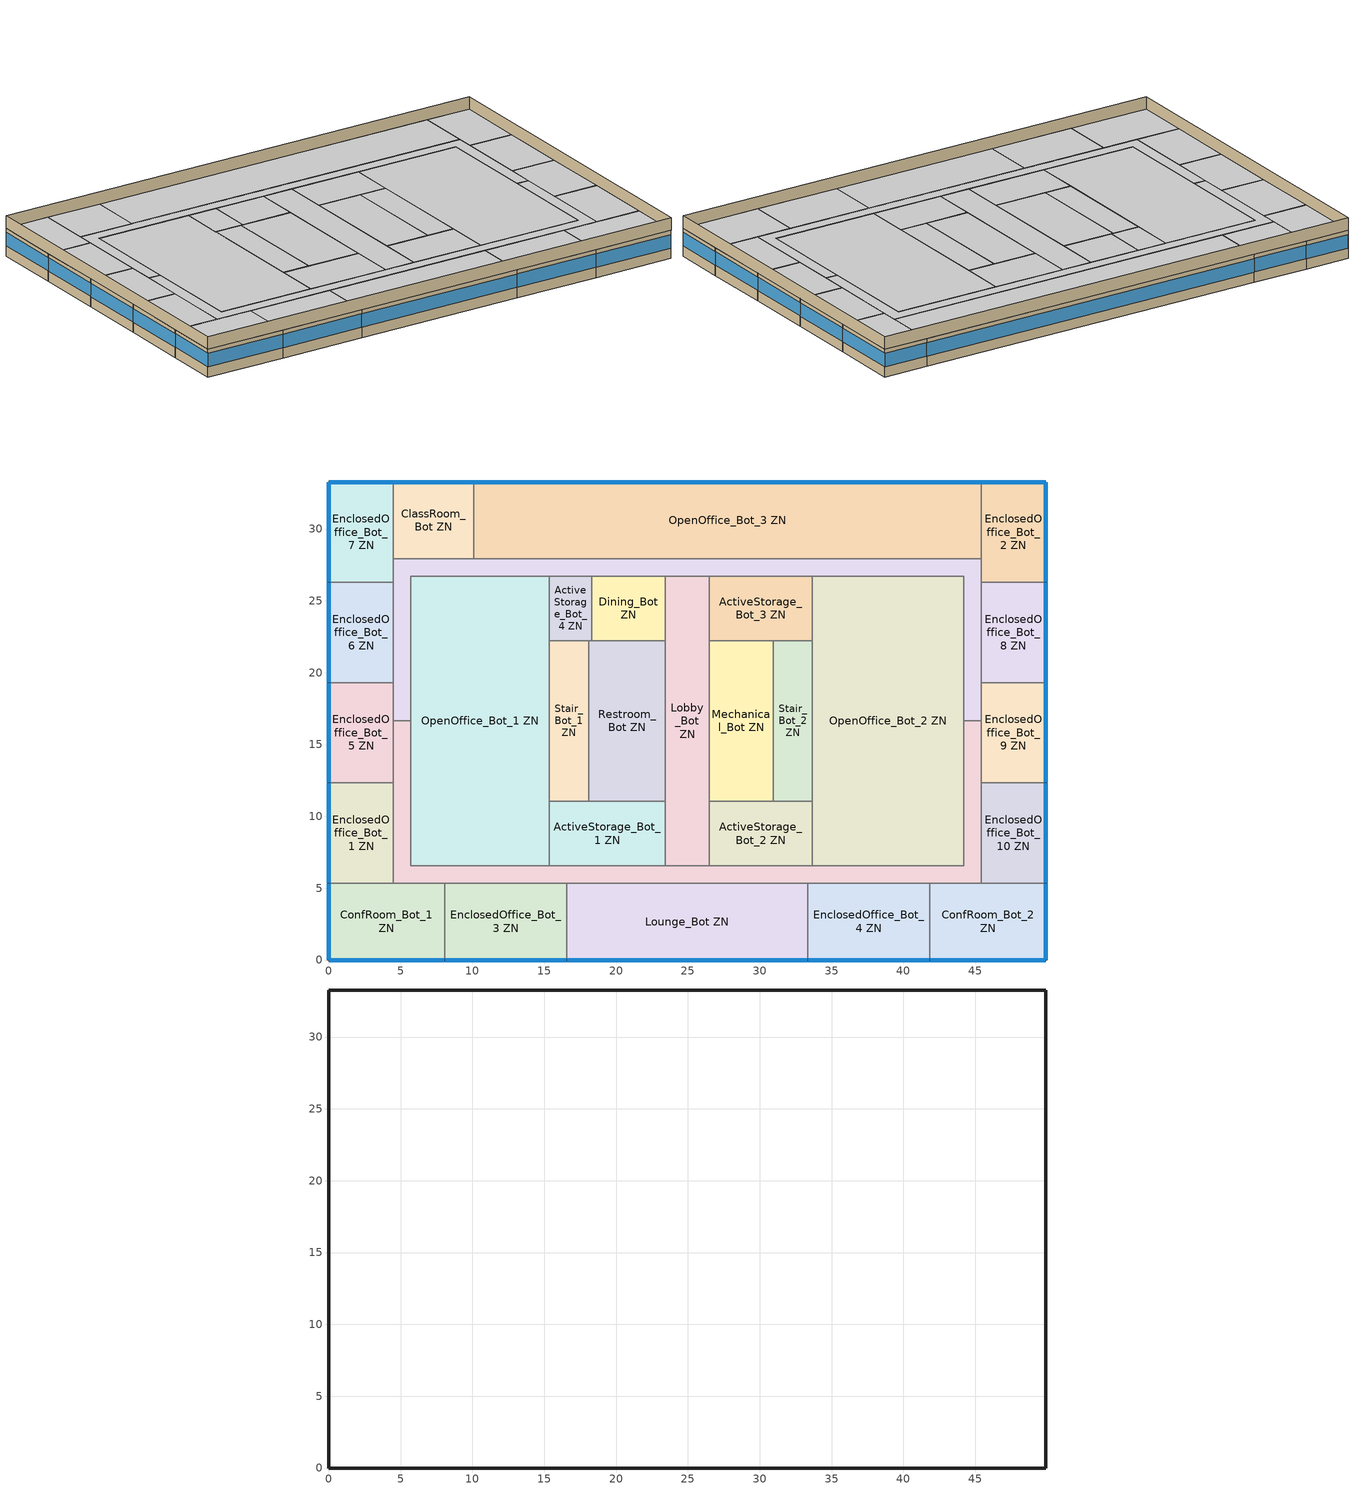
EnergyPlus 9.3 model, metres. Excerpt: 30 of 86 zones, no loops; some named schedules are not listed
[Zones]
ActiveStorage_Bot_1 ZN
 floor ground (ext_slab_8in_with_carpet): 23.43,11.04 23.43,6.56 15.35,6.56 15.35,11.04 z0
 wall to Stair_Bot_1 ZN (int_wall): 18.1,11.04 15.35,11.04 z0:2.74
 wall to Restroom_Bot ZN (int_wall): 23.43,11.04 18.1,11.04 z0:2.74
 wall to OpenOffice_Bot_1 ZN (int_wall): 15.35,11.04 15.35,6.56 z0:2.74
 wall to Corridor_Bot_1 ZN (int_wall): 15.35,6.56 23.43,6.56 z0:2.74
 wall to Lobby_Bot ZN (int_wall): 23.43,6.56 23.43,11.04 z0:2.74
 ceiling to FirstFloor_Plenum ZN (DropCeiling): 15.35,11.04 15.35,6.56 23.43,6.56 23.43,11.04 z2.74
ActiveStorage_Bot_2 ZN
 floor ground (ext_slab_8in_with_carpet): 33.67,11.04 33.67,6.56 26.48,6.56 26.48,11.04 z0
 wall to Mechanical_Bot ZN (int_wall): 30.93,11.04 26.48,11.04 z0:2.74
 wall to Lobby_Bot ZN (int_wall): 26.48,11.04 26.48,6.56 z0:2.74
 wall to Corridor_Bot_1 ZN (int_wall): 26.48,6.56 33.67,6.56 z0:2.74
 wall to Stair_Bot_2 ZN (int_wall): 33.67,11.04 30.93,11.04 z0:2.74
 wall to OpenOffice_Bot_2 ZN (int_wall): 33.67,6.56 33.67,11.04 z0:2.74
 ceiling to FirstFloor_Plenum ZN (DropCeiling): 26.48,11.04 26.48,6.56 33.67,6.56 33.67,11.04 z2.74
ActiveStorage_Bot_3 ZN
 floor ground (ext_slab_8in_with_carpet): 33.67,26.71 33.67,22.23 26.48,22.23 26.48,26.71 z0
 wall to Stair_Bot_2 ZN (int_wall): 30.93,22.23 33.67,22.23 z0:2.74
 wall to Mechanical_Bot ZN (int_wall): 26.48,22.23 30.93,22.23 z0:2.74
 wall to Lobby_Bot ZN (int_wall): 26.48,26.71 26.48,22.23 z0:2.74
 wall to Corridor_Bot_2 ZN (int_wall): 33.67,26.71 26.48,26.71 z0:2.74
 wall to OpenOffice_Bot_2 ZN (int_wall): 33.67,22.23 33.67,26.71 z0:2.74
 ceiling to FirstFloor_Plenum ZN (DropCeiling): 26.48,26.71 26.48,22.23 33.67,22.23 33.67,26.71 z2.74
ActiveStorage_Bot_4 ZN
 floor ground (ext_slab_8in_with_carpet): 18.31,26.71 18.31,22.23 15.35,22.23 15.35,26.71 z0
 wall to Dining_Bot ZN (int_wall): 18.31,22.23 18.31,26.71 z0:2.74
 wall to Restroom_Bot ZN (int_wall): 18.1,22.23 18.31,22.23 z0:2.74
 wall to OpenOffice_Bot_1 ZN (int_wall): 15.35,26.71 15.35,22.23 z0:2.74
 wall to Corridor_Bot_2 ZN (int_wall): 18.31,26.71 15.35,26.71 z0:2.74
 wall to Stair_Bot_1 ZN (int_wall): 15.35,22.23 18.1,22.23 z0:2.74
 ceiling to FirstFloor_Plenum ZN (DropCeiling): 15.35,26.71 15.35,22.23 18.31,22.23 18.31,26.71 z2.74
ClassRoom_Bot ZN
 floor ground (ext_slab_8in_with_carpet): 10.08,33.27 10.08,27.93 4.5,27.93 4.5,33.27 z0
 wall outside (nonres_ext_wall): 10.08,33.27 4.5,33.27 z0:2.74
 wall to EnclosedOffice_Bot_7 ZN (int_wall): 4.5,33.27 4.5,27.93 z0:2.74
 wall to Corridor_Bot_2 ZN (int_wall): 4.5,27.93 10.08,27.93 z0:2.74
 wall to OpenOffice_Bot_3 ZN (int_wall): 10.08,27.93 10.08,33.27 z0:2.74
 window (Window_U_0.38_SHGC_0.36): 10.06,33.27 4.53,33.27 z1.02:2.34
 ceiling to FirstFloor_Plenum ZN (DropCeiling): 4.5,33.27 4.5,27.93 10.08,27.93 10.08,33.27 z2.74
ConfRoom_Bot_1 ZN
 floor ground (ext_slab_8in_with_carpet): 8.07,5.34 8.07,0 0,0 0,5.34 z0
 wall outside (nonres_ext_wall): 0,5.34 0,0 8.07,0 z0:2.74
 wall to EnclosedOffice_Bot_1 ZN (int_wall): 4.5,5.34 0,5.34 z0:2.74
 wall to EnclosedOffice_Bot_3 ZN (int_wall): 8.07,0 8.07,5.34 z0:2.74
 wall to Corridor_Bot_1 ZN (int_wall): 8.07,5.34 4.5,5.34 z0:2.74
 window (Window_U_0.38_SHGC_0.36): 0.03,0 8.04,0 / 0,5.32 0,0.03 z1.02:2.34
 ceiling to FirstFloor_Plenum ZN (DropCeiling): 0,5.34 0,0 8.07,0 8.07,5.34 z2.74
ConfRoom_Bot_2 ZN
 floor ground (ext_slab_8in_with_carpet): 49.91,5.34 49.91,0 41.84,0 41.84,5.34 z0
 wall outside (nonres_ext_wall): 41.84,0 49.91,0 49.91,5.34 z0:2.74
 wall to Corridor_Bot_1 ZN (int_wall): 45.41,5.34 41.84,5.34 z0:2.74
 wall to EnclosedOffice_Bot_4 ZN (int_wall): 41.84,5.34 41.84,0 z0:2.74
 wall to EnclosedOffice_Bot_10 ZN (int_wall): 49.91,5.34 45.41,5.34 z0:2.74
 window (Window_U_0.38_SHGC_0.36): 41.87,0 49.89,0 / 49.91,0.03 49.91,5.32 z1.02:2.34
 ceiling to FirstFloor_Plenum ZN (DropCeiling): 41.84,5.34 41.84,0 49.91,0 49.91,5.34 z2.74
Corridor_Bot_1 ZN
 floor ground (ext_slab_8in_with_carpet): 45.41,16.64 45.41,5.34 4.5,5.34 4.5,16.64 5.72,16.64 5.72,6.56 44.19,6.56 44.19,16.64 z0
 wall to EnclosedOffice_Bot_4 ZN (int_wall): 33.34,5.34 41.84,5.34 z0:2.74
 wall to Lounge_Bot ZN (int_wall): 16.57,5.34 33.34,5.34 z0:2.74
 wall to OpenOffice_Bot_1 ZN (int_wall): 15.35,6.56 5.72,6.56 5.72,16.64 z0:2.74
 wall to Lobby_Bot ZN (int_wall): 26.48,6.56 23.43,6.56 z0:2.74
 wall to Corridor_Bot_2 ZN (int_wall): 5.72,16.64 4.5,16.64 / 45.41,16.64 44.19,16.64 z0:2.74
 wall to OpenOffice_Bot_2 ZN (int_wall): 44.19,16.64 44.19,6.56 33.67,6.56 z0:2.74
 wall to EnclosedOffice_Bot_10 ZN (int_wall): 45.41,5.34 45.41,12.34 z0:2.74
 wall to EnclosedOffice_Bot_3 ZN (int_wall): 8.07,5.34 16.57,5.34 z0:2.74
 wall to EnclosedOffice_Bot_1 ZN (int_wall): 4.5,12.33 4.5,5.34 z0:2.74
 wall to EnclosedOffice_Bot_5 ZN (int_wall): 4.5,16.64 4.5,12.33 z0:2.74
 wall to EnclosedOffice_Bot_9 ZN (int_wall): 45.41,12.34 45.41,16.64 z0:2.74
 ceiling to FirstFloor_Plenum ZN (DropCeiling): 4.5,16.64 4.5,5.34 45.41,5.34 45.41,16.64 44.19,16.64 44.19,6.56 5.72,6.56 5.72,16.64 z2.74
Corridor_Bot_2 ZN
 floor ground (ext_slab_8in_with_carpet): 45.41,27.93 45.41,16.64 44.19,16.64 44.19,26.71 5.72,26.71 5.72,16.64 4.5,16.64 4.5,27.93 z0
 wall to EnclosedOffice_Bot_7 ZN (int_wall): 4.5,27.93 4.5,26.29 z0:2.74
 wall to OpenOffice_Bot_3 ZN (int_wall): 45.41,27.93 10.08,27.93 z0:2.74
 wall to EnclosedOffice_Bot_9 ZN (int_wall): 45.41,16.64 45.41,19.32 z0:2.74
 wall to Dining_Bot ZN (int_wall): 18.31,26.71 23.43,26.71 z0:2.74
 wall to OpenOffice_Bot_2 ZN (int_wall): 33.67,26.71 44.19,26.71 44.19,16.64 z0:2.74
 wall to OpenOffice_Bot_1 ZN (int_wall): 5.72,16.64 5.72,26.71 15.35,26.71 z0:2.74
 wall to Lobby_Bot ZN (int_wall): 23.43,26.71 26.48,26.71 z0:2.74
 wall to EnclosedOffice_Bot_6 ZN (int_wall): 4.5,26.29 4.5,19.31 z0:2.74
 wall to EnclosedOffice_Bot_5 ZN (int_wall): 4.5,19.31 4.5,16.64 z0:2.74
 wall to EnclosedOffice_Bot_2 ZN (int_wall): 45.41,26.29 45.41,27.93 z0:2.74
 wall to EnclosedOffice_Bot_8 ZN (int_wall): 45.41,19.32 45.41,26.29 z0:2.74
 ceiling to FirstFloor_Plenum ZN (DropCeiling): 4.5,27.93 4.5,16.64 5.72,16.64 5.72,26.71 44.19,26.71 44.19,16.64 45.41,16.64 45.41,27.93 z2.74
Dining_Bot ZN
 floor ground (ext_slab_8in_with_carpet): 23.43,26.71 23.43,22.23 18.31,22.23 18.31,26.71 z0
 wall to Restroom_Bot ZN (int_wall): 18.31,22.23 23.43,22.23 z0:2.74
 wall to Lobby_Bot ZN (int_wall): 23.43,22.23 23.43,26.71 z0:2.74
 ceiling to FirstFloor_Plenum ZN (DropCeiling): 18.31,26.71 18.31,22.23 23.43,22.23 23.43,26.71 z2.74
EnclosedOffice_Bot_7 ZN
 floor ground (ext_slab_8in_with_carpet): 4.5,33.27 4.5,26.29 0,26.29 0,33.27 z0
 wall outside (nonres_ext_wall): 4.5,33.27 0,33.27 0,26.29 z0:2.74
 wall to EnclosedOffice_Bot_6 ZN (int_wall): 0,26.29 4.5,26.29 z0:2.74
 window (Window_U_0.38_SHGC_0.36): 4.48,33.27 0.03,33.27 z1.02:2.34; 0,33.25 0,26.32 z1.02:2.33
 ceiling to FirstFloor_Plenum ZN (DropCeiling): 0,33.27 0,26.29 4.5,26.29 4.5,33.27 z2.74
EnclosedOffice_Bot_1 ZN
 floor ground (ext_slab_8in_with_carpet): 4.5,12.33 4.5,5.34 0,5.34 0,12.33 z0
 wall outside (nonres_ext_wall): 0,12.33 0,5.34 z0:2.74
 wall to EnclosedOffice_Bot_5 ZN (int_wall): 4.5,12.33 0,12.33 z0:2.74
 window (Window_U_0.38_SHGC_0.36): 0,12.3 0,5.37 z1.02:2.33
 ceiling to FirstFloor_Plenum ZN (DropCeiling): 0,12.33 0,5.34 4.5,5.34 4.5,12.33 z2.74
EnclosedOffice_Bot_2 ZN
 floor ground (ext_slab_8in_with_carpet): 49.91,33.27 49.91,26.29 45.41,26.29 45.41,33.27 z0
 wall outside (nonres_ext_wall): 49.91,26.29 49.91,33.27 45.41,33.27 z0:2.74
 wall to OpenOffice_Bot_3 ZN (int_wall): 45.41,33.27 45.41,27.93 z0:2.74
 wall to EnclosedOffice_Bot_8 ZN (int_wall): 45.41,26.29 49.91,26.29 z0:2.74
 window (Window_U_0.38_SHGC_0.36): 49.89,33.27 45.43,33.27 z1.02:2.34; 49.91,26.32 49.91,33.25 z1.02:2.33
 ceiling to FirstFloor_Plenum ZN (DropCeiling): 45.41,33.27 45.41,26.29 49.91,26.29 49.91,33.27 z2.74
EnclosedOffice_Bot_10 ZN
 floor ground (ext_slab_8in_with_carpet): 49.91,12.33 49.91,5.34 45.41,5.34 45.41,12.33 z0
 wall outside (nonres_ext_wall): 49.91,5.34 49.91,12.33 z0:2.74
 wall to EnclosedOffice_Bot_9 ZN (int_wall): 49.91,12.33 45.41,12.33 z0:2.74
 window (Window_U_0.38_SHGC_0.36): 49.91,5.37 49.91,12.3 z1.02:2.33
 ceiling to FirstFloor_Plenum ZN (DropCeiling): 45.41,12.33 45.41,5.34 49.91,5.34 49.91,12.33 z2.74
EnclosedOffice_Bot_9 ZN
 floor ground (ext_slab_8in_with_carpet): 49.91,19.31 49.91,12.33 45.41,12.33 45.41,19.31 z0
 wall outside (nonres_ext_wall): 49.91,12.33 49.91,19.31 z0:2.74
 wall to EnclosedOffice_Bot_8 ZN (int_wall): 49.91,19.31 45.41,19.31 z0:2.74
 window (Window_U_0.38_SHGC_0.36): 49.91,12.36 49.91,19.28 z1.02:2.33
 ceiling to FirstFloor_Plenum ZN (DropCeiling): 45.41,19.31 45.41,12.33 49.91,12.33 49.91,19.31 z2.74
EnclosedOffice_Bot_3 ZN
 floor ground (ext_slab_8in_with_carpet): 16.57,5.34 16.57,0 8.07,0 8.07,5.34 z0
 wall outside (nonres_ext_wall): 8.07,0 16.57,0 z0:2.74
 wall to Lounge_Bot ZN (int_wall): 16.57,0 16.57,5.34 z0:2.74
 window (Window_U_0.38_SHGC_0.36): 8.09,0 16.55,0 z1.02:2.34
 ceiling to FirstFloor_Plenum ZN (DropCeiling): 8.07,5.34 8.07,0 16.57,0 16.57,5.34 z2.74
EnclosedOffice_Bot_4 ZN
 floor ground (ext_slab_8in_with_carpet): 41.84,5.34 41.84,0 33.34,0 33.34,5.34 z0
 wall outside (nonres_ext_wall): 33.34,0 41.84,0 z0:2.74
 wall to Lounge_Bot ZN (int_wall): 33.34,5.34 33.34,0 z0:2.74
 window (Window_U_0.38_SHGC_0.36): 33.36,0 41.82,0 z1.02:2.34
 ceiling to FirstFloor_Plenum ZN (DropCeiling): 33.34,5.34 33.34,0 41.84,0 41.84,5.34 z2.74
Lobby_Bot ZN
 floor ground (ext_slab_8in_with_carpet): 26.48,26.71 26.48,6.56 23.43,6.56 23.43,26.71 z0
 wall to Mechanical_Bot ZN (int_wall): 26.48,11.04 26.48,22.23 z0:2.74
 wall to Restroom_Bot ZN (int_wall): 23.43,22.23 23.43,11.04 z0:2.74
 ceiling to FirstFloor_Plenum ZN (DropCeiling): 23.43,26.71 23.43,6.56 26.48,6.56 26.48,26.71 z2.74
Lounge_Bot ZN
 floor ground (ext_slab_8in_with_carpet): 33.34,5.34 33.34,0 16.57,0 16.57,5.34 z0
 wall outside (nonres_ext_wall): 16.57,0 33.34,0 z0:2.74
 window (Window_U_0.38_SHGC_0.36): 16.6,0 33.31,0 z1.02:2.33
 ceiling to FirstFloor_Plenum ZN (DropCeiling): 16.57,5.34 16.57,0 33.34,0 33.34,5.34 z2.74
Mechanical_Bot ZN
 floor ground (ext_slab_8in_with_carpet): 30.93,22.23 30.93,11.04 26.48,11.04 26.48,22.23 z0
 wall to Stair_Bot_2 ZN (int_wall): 30.93,11.04 30.93,22.23 z0:2.74
 ceiling to FirstFloor_Plenum ZN (DropCeiling): 26.48,22.23 26.48,11.04 30.93,11.04 30.93,22.23 z2.74
OpenOffice_Bot_1 ZN
 floor ground (ext_slab_8in_with_carpet): 15.35,26.71 15.35,6.56 5.72,6.56 5.72,26.71 z0
 wall to Stair_Bot_1 ZN (int_wall): 15.35,11.04 15.35,22.23 z0:2.74
 ceiling to FirstFloor_Plenum ZN (DropCeiling): 5.72,26.71 5.72,6.56 15.35,6.56 15.35,26.71 z2.74
OpenOffice_Bot_2 ZN
 floor ground (ext_slab_8in_with_carpet): 44.19,26.71 44.19,6.56 33.67,6.56 33.67,26.71 z0
 wall to Stair_Bot_2 ZN (int_wall): 33.67,22.23 33.67,11.04 z0:2.74
 ceiling to FirstFloor_Plenum ZN (DropCeiling): 33.67,26.71 33.67,6.56 44.19,6.56 44.19,26.71 z2.74
OpenOffice_Bot_3 ZN
 floor ground (ext_slab_8in_with_carpet): 45.41,33.27 45.41,27.93 10.08,27.93 10.08,33.27 z0
 wall outside (nonres_ext_wall): 45.41,33.27 10.08,33.27 z0:2.74
 window (Window_U_0.38_SHGC_0.36): 45.38,33.27 10.11,33.27 z1.02:2.33
 ceiling to FirstFloor_Plenum ZN (DropCeiling): 10.08,33.27 10.08,27.93 45.41,27.93 45.41,33.27 z2.74
Restroom_Bot ZN
 floor ground (ext_slab_8in_with_carpet): 23.43,22.23 23.43,11.04 18.1,11.04 18.1,22.23 z0
 wall to Stair_Bot_1 ZN (int_wall): 18.1,22.23 18.1,11.04 z0:2.74
 ceiling to FirstFloor_Plenum ZN (DropCeiling): 18.1,22.23 18.1,11.04 23.43,11.04 23.43,22.23 z2.74
Stair_Bot_1 ZN
 floor ground (ext_slab_8in_with_carpet): 18.1,22.23 18.1,11.04 15.35,11.04 15.35,22.23 z0
 ceiling to FirstFloor_Plenum ZN (DropCeiling): 15.35,22.23 15.35,11.04 18.1,11.04 18.1,22.23 z2.74
Stair_Bot_2 ZN
 floor ground (ext_slab_8in_with_carpet): 33.67,22.23 33.67,11.04 30.93,11.04 30.93,22.23 z0
 ceiling to FirstFloor_Plenum ZN (DropCeiling): 30.93,22.23 30.93,11.04 33.67,11.04 33.67,22.23 z2.74
EnclosedOffice_Bot_6 ZN
 floor ground (ext_slab_8in_with_carpet): 4.5,26.29 4.5,19.31 0,19.31 0,26.29 z0
 wall outside (nonres_ext_wall): 0,26.29 0,19.31 z0:2.74
 wall to EnclosedOffice_Bot_5 ZN (int_wall): 0,19.31 4.5,19.31 z0:2.74
 window (Window_U_0.38_SHGC_0.36): 0,26.26 0,19.34 z1.02:2.33
 ceiling to FirstFloor_Plenum ZN (DropCeiling): 0,26.29 0,19.31 4.5,19.31 4.5,26.29 z2.74
EnclosedOffice_Bot_5 ZN
 floor ground (ext_slab_8in_with_carpet): 4.5,19.31 4.5,12.33 0,12.33 0,19.31 z0
 wall outside (nonres_ext_wall): 0,19.31 0,12.33 z0:2.74
 window (Window_U_0.38_SHGC_0.36): 0,19.28 0,12.36 z1.02:2.33
 ceiling to FirstFloor_Plenum ZN (DropCeiling): 0,19.31 0,12.33 4.5,12.33 4.5,19.31 z2.74
EnclosedOffice_Bot_8 ZN
 floor ground (ext_slab_8in_with_carpet): 49.91,26.29 49.91,19.31 45.41,19.31 45.41,26.29 z0
 wall outside (nonres_ext_wall): 49.91,19.31 49.91,26.29 z0:2.74
 window (Window_U_0.38_SHGC_0.36): 49.91,19.34 49.91,26.26 z1.02:2.33
 ceiling to FirstFloor_Plenum ZN (DropCeiling): 45.41,26.29 45.41,19.31 49.91,19.31 49.91,26.29 z2.74
FirstFloor_Plenum ZN
 wall outside (nonres_ext_wall): 49.91,0 49.91,33.27 0,33.27 0,0 49.91,0 z2.74:3.96
[Building]
OfficeMedium: North Axis {deg}=0; Terrain=City; Loads Convergence Tolerance Value=0.04; Temperature Convergence Tolerance Value {deltaC}=0.2; Solar Distribution=FullInteriorAndExterior; Maximum Number of Warmup Days=25; Minimum Number of Warmup Days=6
[Site:Location]
Site:Location=New.York-John.F.Kennedy.Intl.AP_NY_USA WMO=744860; Latitude {N+ S-}=40.66; Longitude {W- E+}=-73.8; Time Zone Relative to GMT {GMT+/-}=-5; Elevation {m}=7
[SizingPeriod:DesignDay] Day of Month=21; Dry-Bulb Temperature Range Modifier Type=DefaultMultipliers; Humidity Condition Type=Wetbulb; Barometric Pressure {Pa}=101241; Rain {Yes/No}=No; Snow on ground {Yes/No}=No; Daylight Savings Time Indicator=No
Name | Month | Day Type | Maximum Dry-Bulb Temperature {C} | Daily Dry-Bulb Temperature Range {C} | Wetbulb at Maximum Dry-Bulb {C} | Wind Speed {m/s} design conditions vs. traditional 6.71 m/s (15 mph) | Wind Direction {Degrees; N=0, S=180} | Solar Model Indicator | Clearness {0.0 to 1.1} | Wind Speed {m/s} design conditions vs. traditional 3.35 m/s (7mph) | ASHRAE Clear Sky Optical Depth for Beam Irradiance (taub) | ASHRAE Clear Sky Optical Depth for Diffuse Irradiance (taud)
New.York-John.F.Kennedy.Intl.AP_NY_USA Ann Htg 99.6% Condns DB | 1 | WinterDesignDay | -10.7 | 0 | -10.7 | 7.5 | 320 | ASHRAEClearSky | 0
New.York-John.F.Kennedy.Intl.AP_NY_USA Ann Clg .4% Condns DB=>MWB | 7 | SummerDesignDay | 32.1 | 7.4 | 23.1 |  | 230 | ASHRAETau |  | 5.6 | 0.541 | 1.8
[Site:WaterMainsTemperature]
Calculation Method=Correlation; Annual average outdoor air temperature {C}=12.4667; Maximum difference in monthly average outdoor air temperatures {C}=25.2
[Site:GroundTemperature:FCfactorMethod]
January Ground Temperature {C}=14; February Ground Temperature {C}=7.3; March Ground Temperature {C}=3.3; April Ground Temperature {C}=1.2; May Ground Temperature {C}=-0.2; June Ground Temperature {C}=5.6; July Ground Temperature {C}=10.9; August Ground Temperature {C}=16.1; September Ground Temperature {C}=21.7; October Ground Temperature {C}=25; November Ground Temperature {C}=24.8; December Ground Temperature {C}=19.9
[Material:NoMass]
CP02 CARPET PAD: VeryRough, 0.21648, 0.9, 0.7, 0.8
Nonres_Exterior_Wall_Insulation: MediumSmooth, 2.368, 0.9, 0.7, 0.7
[Construction]
InteriorFurnishings: Std Wood 6inch
DropCeiling: AC02 Acoustic Ceiling
int_wall: G01 13mm gypsum board, G01 13mm gypsum board
ext_slab_8in_with_carpet: 200mm Normalweight concrete floor, CP02 CARPET PAD
nonres_ext_wall: F07 25mm stucco, G01 16mm gypsum board, Nonres_Exterior_Wall_Insulation, G01 16mm gypsum board
Window_U_0.38_SHGC_0.36: Glazing Layer
[Material]
Name | Roughness | Thickness {m} | Conductivity {W/m-K} | Density {kg/m3} | Specific Heat {J/kg-K} | Thermal Absorptance | Solar Absorptance | Visible Absorptance | Absorptance:Thermal | Absorptance:Solar | Absorptance:Visible
Std Wood 6inch | MediumSmooth | 0.15 | 0.12 | 540 | 1210 | 0.9 | 0.7 | 0.7
AC02 Acoustic Ceiling | MediumSmooth | 0.0127 | 0.057 | 288 | 1339 | 0.9 | 0.7 | 0.2
F07 25mm stucco | Smooth | 0.0254 | 0.72 | 1856 | 840 | 0.9 | 0.7 | 0.7
G01 13mm gypsum board | Smooth | 0.0127 | 0.16 | 800 | 1090 |  |  |  | 0.9 | 0.7 | 0.5
G01 16mm gypsum board | MediumSmooth | 0.0159 | 0.16 | 800 | 1090
200mm Normalweight concrete floor | MediumRough | 0.2032 | 2.31 | 2322 | 832
[WindowMaterial:SimpleGlazingSystem]
Glazing Layer: U-Factor {W/m2-K}=2.15774; Solar Heat Gain Coefficient=0.36; Visible Transmittance=0.396
[Zone]
ActiveStorage_Bot_1 ZN; ActiveStorage_Bot_2 ZN; ActiveStorage_Bot_3 ZN; ActiveStorage_Bot_4 ZN; ClassRoom_Bot ZN; ConfRoom_Bot_1 ZN; ConfRoom_Bot_2 ZN; Corridor_Bot_1 ZN; Corridor_Bot_2 ZN; Dining_Bot ZN; EnclosedOffice_Bot_1 ZN; EnclosedOffice_Bot_10 ZN; EnclosedOffice_Bot_3 ZN; EnclosedOffice_Bot_4 ZN; Lobby_Bot ZN; Lounge_Bot ZN; Mechanical_Bot ZN; OpenOffice_Bot_1 ZN; OpenOffice_Bot_2 ZN; OpenOffice_Bot_3 ZN; Restroom_Bot ZN; Stair_Bot_1 ZN; Stair_Bot_2 ZN: 
FirstFloor_Plenum ZN: Part of Total Floor Area=No
EnclosedOffice_Bot_7 ZN; EnclosedOffice_Bot_6 ZN; EnclosedOffice_Bot_5 ZN; EnclosedOffice_Bot_2 ZN; EnclosedOffice_Bot_8 ZN; EnclosedOffice_Bot_9 ZN: Multiplier=1
[InternalMass] Construction=InteriorFurnishings
Name | Zone | Surface Area {m2}
ActiveStorage_Bot_1 Mass | ActiveStorage_Bot_1 ZN | 72.3705
ActiveStorage_Bot_2 Mass | ActiveStorage_Bot_2 ZN | 64.4479
ActiveStorage_Bot_3 Mass | ActiveStorage_Bot_3 ZN | 64.4479
ActiveStorage_Bot_4 Mass | ActiveStorage_Bot_4 ZN | 26.4846
ClassRoom_Bot Mass | ClassRoom_Bot ZN | 59.582
ConfRoom_Bot_1 Mass | ConfRoom_Bot_1 ZN | 86.211
ConfRoom_Bot_2 Mass | ConfRoom_Bot_2 ZN | 86.211
Corridor_Bot_1 Mass | Corridor_Bot_1 ZN | 148.881
Corridor_Bot_2 Mass | Corridor_Bot_2 ZN | 148.881
Dining_Bot Mass | Dining_Bot ZN | 45.8859
EnclosedOffice_Bot_7 Mass | EnclosedOffice_Bot_7 ZN | 62.8993
EnclosedOffice_Bot_10 Mass | EnclosedOffice_Bot_10 ZN | 62.8993
EnclosedOffice_Bot_3 Mass | EnclosedOffice_Bot_3 ZN | 90.8582
EnclosedOffice_Bot_4 Mass | EnclosedOffice_Bot_4 ZN | 90.8582
Lobby_Bot Mass | Lobby_Bot ZN | 122.855
Lounge_Bot Mass | Lounge_Bot ZN | 179.104
Mechanical_Bot Mass | Mechanical_Bot ZN | 99.6165
OpenOffice_Bot_1 Mass | OpenOffice_Bot_1 ZN | 388.208
OpenOffice_Bot_2 Mass | OpenOffice_Bot_2 ZN | 423.848
OpenOffice_Bot_3 Mass | OpenOffice_Bot_3 ZN | 377.296
Restroom_Bot Mass | Restroom_Bot ZN | 119.412
Stair_Bot_1 Mass | Stair_Bot_1 ZN | 61.4118
Stair_Bot_2 Mass | Stair_Bot_2 ZN | 61.4118
EnclosedOffice_Bot_6 Mass | EnclosedOffice_Bot_6 ZN | 62.8993
EnclosedOffice_Bot_5 Mass | EnclosedOffice_Bot_5 ZN | 62.8993
EnclosedOffice_Bot_1 Mass | EnclosedOffice_Bot_1 ZN | 62.8993
EnclosedOffice_Bot_9 Mass | EnclosedOffice_Bot_9 ZN | 62.8993
EnclosedOffice_Bot_8 Mass | EnclosedOffice_Bot_8 ZN | 62.8993
EnclosedOffice_Bot_2 Mass | EnclosedOffice_Bot_2 ZN | 62.8993
[People]
ClassRoom_Bot ZN People: ClassRoom_Bot ZN, ClassRoom_Bot ZN Occupancy Schedule, People, 11, 0.3, AUTOCALCULATE, ACTIVITY_SCH, 3.82e-08, No, ZoneAveraged, WORK_EFF_SCH, CLOTHING_SCH, CLOTHING_SCH, AIR_VELO_SCH, Fanger
EnclosedOffice_Bot_1 ZN People: EnclosedOffice_Bot_1 ZN, EnclosedOffice_Bot_1 ZN Occupancy Schedule, People, 2, 0.3, AUTOCALCULATE, ACTIVITY_SCH, 3.82e-08, No, ZoneAveraged, WORK_EFF_SCH, CLOTHING_SCH, CLOTHING_SCH, AIR_VELO_SCH, Fanger
EnclosedOffice_Bot_2 ZN People: EnclosedOffice_Bot_2 ZN, EnclosedOffice_Bot_2 ZN Occupancy Schedule, People, 2, 0.3, AUTOCALCULATE, ACTIVITY_SCH, 3.82e-08, No, ZoneAveraged, WORK_EFF_SCH, CLOTHING_SCH, CLOTHING_SCH, AIR_VELO_SCH, Fanger
EnclosedOffice_Bot_3 ZN People: EnclosedOffice_Bot_3 ZN, EnclosedOffice_Bot_3 ZN Occupancy Schedule, People, 2, 0.3, AUTOCALCULATE, ACTIVITY_SCH, 3.82e-08, No, ZoneAveraged, WORK_EFF_SCH, CLOTHING_SCH, CLOTHING_SCH, AIR_VELO_SCH, Fanger
EnclosedOffice_Bot_4 ZN People: EnclosedOffice_Bot_4 ZN, EnclosedOffice_Bot_4 ZN Occupancy Schedule, People, 2, 0.3, AUTOCALCULATE, ACTIVITY_SCH, 3.82e-08, No, ZoneAveraged, WORK_EFF_SCH, CLOTHING_SCH, CLOTHING_SCH, AIR_VELO_SCH, Fanger
EnclosedOffice_Bot_5 ZN People: EnclosedOffice_Bot_5 ZN, EnclosedOffice_Bot_5 ZN Occupancy Schedule, People, 2, 0.3, AUTOCALCULATE, ACTIVITY_SCH, 3.82e-08, No, ZoneAveraged, WORK_EFF_SCH, CLOTHING_SCH, CLOTHING_SCH, AIR_VELO_SCH, Fanger
EnclosedOffice_Bot_6 ZN People: EnclosedOffice_Bot_6 ZN, EnclosedOffice_Bot_6 ZN Occupancy Schedule, People, 2, 0.3, AUTOCALCULATE, ACTIVITY_SCH, 3.82e-08, No, ZoneAveraged, WORK_EFF_SCH, CLOTHING_SCH, CLOTHING_SCH, AIR_VELO_SCH, Fanger
EnclosedOffice_Bot_7 ZN People: EnclosedOffice_Bot_7 ZN, EnclosedOffice_Bot_7 ZN Occupancy Schedule, People, 2, 0.3, AUTOCALCULATE, ACTIVITY_SCH, 3.82e-08, No, ZoneAveraged, WORK_EFF_SCH, CLOTHING_SCH, CLOTHING_SCH, AIR_VELO_SCH, Fanger
EnclosedOffice_Bot_8 ZN People: EnclosedOffice_Bot_8 ZN, EnclosedOffice_Bot_8 ZN Occupancy Schedule, People, 2, 0.3, AUTOCALCULATE, ACTIVITY_SCH, 3.82e-08, No, ZoneAveraged, WORK_EFF_SCH, CLOTHING_SCH, CLOTHING_SCH, AIR_VELO_SCH, Fanger
EnclosedOffice_Bot_9 ZN People: EnclosedOffice_Bot_9 ZN, EnclosedOffice_Bot_9 ZN Occupancy Schedule, People, 2, 0.3, AUTOCALCULATE, ACTIVITY_SCH, 3.82e-08, No, ZoneAveraged, WORK_EFF_SCH, CLOTHING_SCH, CLOTHING_SCH, AIR_VELO_SCH, Fanger
EnclosedOffice_Bot_10 ZN People: EnclosedOffice_Bot_10 ZN, EnclosedOffice_Bot_10 ZN Occupancy Schedule, People, 2, 0.3, AUTOCALCULATE, ACTIVITY_SCH, 3.82e-08, No, ZoneAveraged, WORK_EFF_SCH, CLOTHING_SCH, CLOTHING_SCH, AIR_VELO_SCH, Fanger
ConfRoom_Bot_1 ZN People: ConfRoom_Bot_1 ZN, ConfRoom_Bot_1 ZN Occupancy Schedule, People, 24, 0.3, AUTOCALCULATE, ACTIVITY_SCH, 3.82e-08, No, ZoneAveraged, WORK_EFF_SCH, CLOTHING_SCH, CLOTHING_SCH, AIR_VELO_SCH, Fanger
ConfRoom_Bot_2 ZN People: ConfRoom_Bot_2 ZN, ConfRoom_Bot_2 ZN Occupancy Schedule, People, 24, 0.3, AUTOCALCULATE, ACTIVITY_SCH, 3.82e-08, No, ZoneAveraged, WORK_EFF_SCH, CLOTHING_SCH, CLOTHING_SCH, AIR_VELO_SCH, Fanger
Dining_Bot ZN People: Dining_Bot ZN, Dining_Bot ZN Occupancy Schedule, People, 12, 0.3, AUTOCALCULATE, ACTIVITY_SCH, 3.82e-08, No, ZoneAveraged, WORK_EFF_SCH, CLOTHING_SCH, CLOTHING_SCH, AIR_VELO_SCH, Fanger
Lounge_Bot ZN People: Lounge_Bot ZN, Lounge_Bot ZN Occupancy Schedule, People, 30, 0.3, AUTOCALCULATE, ACTIVITY_SCH, 3.82e-08, No, ZoneAveraged, WORK_EFF_SCH, CLOTHING_SCH, CLOTHING_SCH, AIR_VELO_SCH, Fanger
Lobby_Bot ZN People: Lobby_Bot ZN, Lobby_Bot ZN Occupancy Schedule, People, 7, 0.3, AUTOCALCULATE, ACTIVITY_SCH, 3.82e-08, No, ZoneAveraged, WORK_EFF_SCH, CLOTHING_SCH, CLOTHING_SCH, AIR_VELO_SCH, Fanger
OpenOffice_Bot_1 ZN People: OpenOffice_Bot_1 ZN, OpenOffice_Bot_1 ZN Occupancy Schedule, People, 10, 0.3, AUTOCALCULATE, ACTIVITY_SCH, 3.82e-08, No, ZoneAveraged, WORK_EFF_SCH, CLOTHING_SCH, CLOTHING_SCH, AIR_VELO_SCH, Fanger
OpenOffice_Bot_2 ZN People: OpenOffice_Bot_2 ZN, OpenOffice_Bot_2 ZN Occupancy Schedule, People, 11, 0.3, AUTOCALCULATE, ACTIVITY_SCH, 3.82e-08, No, ZoneAveraged, WORK_EFF_SCH, CLOTHING_SCH, CLOTHING_SCH, AIR_VELO_SCH, Fanger
OpenOffice_Bot_3 ZN People: OpenOffice_Bot_3 ZN, OpenOffice_Bot_3 ZN Occupancy Schedule, People, 10, 0.3, AUTOCALCULATE, ACTIVITY_SCH, 3.82e-08, No, ZoneAveraged, WORK_EFF_SCH, CLOTHING_SCH, CLOTHING_SCH, AIR_VELO_SCH, Fanger
[Lights] Design Level Calculation Method=Watts/Area; Watts per Zone Floor Area {W/m2}=8.50349; Return Air Fraction=0; Fraction Radiant=0.7; Fraction Visible=0.2; Fraction Replaceable=1; Return Air Fraction Calculated from Plenum Temperature=No
Name | Zone or ZoneList | Schedule
ActiveStorage_Bot_1 ZN_Lights | ActiveStorage_Bot_1 ZN | ActiveStorage_Bot_1 Lighting Schedule
ActiveStorage_Bot_2 ZN_Lights | ActiveStorage_Bot_2 ZN | ActiveStorage_Bot_2 Lighting Schedule
ActiveStorage_Bot_3 ZN_Lights | ActiveStorage_Bot_3 ZN | ActiveStorage_Bot_3 Lighting Schedule
ActiveStorage_Bot_4 ZN_Lights | ActiveStorage_Bot_4 ZN | ActiveStorage_Bot_4 Lighting Schedule
ClassRoom_Bot ZN_Lights | ClassRoom_Bot ZN | ClassRoom_Bot Lighting Schedule
ConfRoom_Bot_1 ZN_Lights | ConfRoom_Bot_1 ZN | ConfRoom_Bot_1 Lighting Schedule
ConfRoom_Bot_2 ZN_Lights | ConfRoom_Bot_2 ZN | ConfRoom_Bot_2 Lighting Schedule
Corridor_Bot_1 ZN_Lights | Corridor_Bot_1 ZN | Corridor_Bot_1 Lighting Schedule
Corridor_Bot_2 ZN_Lights | Corridor_Bot_2 ZN | Corridor_Bot_2 Lighting Schedule
Dining_Bot ZN_Lights | Dining_Bot ZN | Dining_Bot Lighting Schedule
EnclosedOffice_Bot_1 ZN_Lights | EnclosedOffice_Bot_1 ZN | EnclosedOffice_Bot_1 Lighting Schedule
EnclosedOffice_Bot_10 ZN_Lights | EnclosedOffice_Bot_10 ZN | EnclosedOffice_Bot_10 Lighting Schedule
EnclosedOffice_Bot_3 ZN_Lights | EnclosedOffice_Bot_3 ZN | EnclosedOffice_Bot_3 Lighting Schedule
EnclosedOffice_Bot_4 ZN_Lights | EnclosedOffice_Bot_4 ZN | EnclosedOffice_Bot_4 Lighting Schedule
Lobby_Bot ZN_Lights | Lobby_Bot ZN | Lobby_Bot Lighting Schedule
Lounge_Bot ZN_Lights | Lounge_Bot ZN | Lounge_Bot Lighting Schedule
Mechanical_Bot ZN_Lights | Mechanical_Bot ZN | Mechanical_Bot Lighting Schedule
OpenOffice_Bot_1 ZN_Lights | OpenOffice_Bot_1 ZN | OpenOffice_Bot_1 Lighting Schedule
OpenOffice_Bot_2 ZN_Lights | OpenOffice_Bot_2 ZN | OpenOffice_Bot_2 Lighting Schedule
OpenOffice_Bot_3 ZN_Lights | OpenOffice_Bot_3 ZN | OpenOffice_Bot_3 Lighting Schedule
Restroom_Bot ZN_Lights | Restroom_Bot ZN | Restroom_Bot Lighting Schedule
Stair_Bot_1 ZN_Lights | Stair_Bot_1 ZN | Stair_Bot_1 Lighting Schedule
Stair_Bot_2 ZN_Lights | Stair_Bot_2 ZN | Stair_Bot_2 Lighting Schedule
EnclosedOffice_Bot_7 ZN_Lights | EnclosedOffice_Bot_7 ZN | EnclosedOffice_Bot_7 Lighting Schedule
EnclosedOffice_Bot_6 ZN_Lights | EnclosedOffice_Bot_6 ZN | EnclosedOffice_Bot_6 Lighting Schedule
EnclosedOffice_Bot_5 ZN_Lights | EnclosedOffice_Bot_5 ZN | EnclosedOffice_Bot_5 Lighting Schedule
EnclosedOffice_Bot_2 ZN_Lights | EnclosedOffice_Bot_2 ZN | EnclosedOffice_Bot_2 Lighting Schedule
EnclosedOffice_Bot_8 ZN_Lights | EnclosedOffice_Bot_8 ZN | EnclosedOffice_Bot_8 Lighting Schedule
EnclosedOffice_Bot_9 ZN_Lights | EnclosedOffice_Bot_9 ZN | EnclosedOffice_Bot_9 Lighting Schedule
[ElectricEquipment] Fraction Radiant=0.5
Name | Zone or ZoneList | Schedule | Design Level Calculation Method | Watts per Zone Floor Area {W/m2} | Design Level {W} | Fraction Latent | Fraction Lost
ClassRoom_Bot Elec Equip | ClassRoom_Bot ZN | ClassRoom_Bot Elec Equip Schedule | Watts/Area | 9.99967
EnclosedOffice_Bot_7 Elec Equip | EnclosedOffice_Bot_7 ZN | EnclosedOffice_Bot_7 Elec Equip Schedule | Watts/Area | 9.3646
EnclosedOffice_Bot_10 Elec Equip | EnclosedOffice_Bot_10 ZN | EnclosedOffice_Bot_10 Elec Equip Schedule | Watts/Area | 9.3646
EnclosedOffice_Bot_3 Elec Equip | EnclosedOffice_Bot_3 ZN | EnclosedOffice_Bot_3 Elec Equip Schedule | Watts/Area | 9.3646
EnclosedOffice_Bot_4 Elec Equip | EnclosedOffice_Bot_4 ZN | EnclosedOffice_Bot_4 Elec Equip Schedule | Watts/Area | 9.3646
EnclosedOffice_Bot_5 Elec Equip | EnclosedOffice_Bot_5 ZN | EnclosedOffice_Bot_5 Elec Equip Schedule | Watts/Area | 9.3646
EnclosedOffice_Bot_1 Elec Equip | EnclosedOffice_Bot_1 ZN | EnclosedOffice_Bot_1 Elec Equip Schedule | Watts/Area | 9.3646
EnclosedOffice_Bot_9 Elec Equip | EnclosedOffice_Bot_9 ZN | EnclosedOffice_Bot_9 Elec Equip Schedule | Watts/Area | 9.3646
EnclosedOffice_Bot_8 Elec Equip | EnclosedOffice_Bot_8 ZN | EnclosedOffice_Bot_8 Elec Equip Schedule | Watts/Area | 9.3646
EnclosedOffice_Bot_2 Elec Equip | EnclosedOffice_Bot_2 ZN | EnclosedOffice_Bot_2 Elec Equip Schedule | Watts/Area | 9.3646
ConfRoom_Bot_1 Elec Equip | ConfRoom_Bot_1 ZN | ConfRoom_Bot_1 Elec Equip Schedule | Watts/Area | 10.7639
ConfRoom_Bot_2 Elec Equip | ConfRoom_Bot_2 ZN | ConfRoom_Bot_2 Elec Equip Schedule | Watts/Area | 10.7639
Corridor_Bot_1 Elec Equip | Corridor_Bot_1 ZN | Corridor_Bot_1 Elec Equip Schedule | Watts/Area | 3.12153
Corridor_Bot_2 Elec Equip | Corridor_Bot_2 ZN | Corridor_Bot_2 Elec Equip Schedule | Watts/Area | 3.12153
Dining_Bot Elec Equip | Dining_Bot ZN | Dining_Bot Elec Equip Schedule | Watts/Area | 10.7639
Mechanical_Bot Elec Equip | Mechanical_Bot ZN | Mechanical_Bot Elec Equip Schedule | Watts/Area | 2.90626
Lobby_Bot Elec Equip | Lobby_Bot ZN | Lobby_Bot Elec Equip Schedule | Watts/Area | 2.90626
Lounge_Bot Elec Equip | Lounge_Bot ZN | Lounge_Bot Elec Equip Schedule | Watts/Area | 2.90626
OpenOffice_Bot_1 Elec Equip | OpenOffice_Bot_1 ZN | OpenOffice_Bot_1 Elec Equip Schedule | Watts/Area | 10.3334
OpenOffice_Bot_2 Elec Equip | OpenOffice_Bot_2 ZN | OpenOffice_Bot_2 Elec Equip Schedule | Watts/Area | 10.3334
OpenOffice_Bot_3 Elec Equip | OpenOffice_Bot_3 ZN | OpenOffice_Bot_3 Elec Equip Schedule | Watts/Area | 10.3334
Restroom_Bot Elec Equip | Restroom_Bot ZN | Restroom_Bot Elec Equip Schedule | Watts/Area | 2.90626
Core_bottom_Elevators_Equip | Lobby_Bot ZN | BLDG_ELEVATORS | EquipmentLevel |  | 32109.9 | 0 | 0
Elevators_Lights_Fan | Lobby_Bot ZN | ELEV_LIGHT_FAN_SCH_ADD_DF | EquipmentLevel |  | 125 | 0 | 0
[ZoneInfiltration:DesignFlowRate]
Name | Zone or ZoneList | Schedule | Design Flow Rate Calculation Method | Flow per Exterior Surface Area {m3/s-m2} | Constant Term Coefficient | Temperature Term Coefficient | Velocity Term Coefficient | Velocity Squared Term Coefficient | Design Flow Rate {m3/s}
ClassRoom_Bot Infiltration | ClassRoom_Bot ZN | INFIL_SCH_PNNL | Flow/ExteriorArea | 0.00056896 | 0 | 0 | 0.224 | 0
ConfRoom_Bot_1 Infiltration | ConfRoom_Bot_1 ZN | INFIL_SCH_PNNL | Flow/ExteriorArea | 0.00056896 | 0 | 0 | 0.224 | 0
ConfRoom_Bot_2 Infiltration | ConfRoom_Bot_2 ZN | INFIL_SCH_PNNL | Flow/ExteriorArea | 0.00056896 | 0 | 0 | 0.224 | 0
EnclosedOffice_Bot_7 Infiltration | EnclosedOffice_Bot_7 ZN | INFIL_SCH_PNNL | Flow/ExteriorArea | 0.00056896 | 0 | 0 | 0.224 | 0
EnclosedOffice_Bot_10 Infiltration | EnclosedOffice_Bot_10 ZN | INFIL_SCH_PNNL | Flow/ExteriorArea | 0.00056896 | 0 | 0 | 0.224 | 0
EnclosedOffice_Bot_3 Infiltration | EnclosedOffice_Bot_3 ZN | INFIL_SCH_PNNL | Flow/ExteriorArea | 0.00056896 | 0 | 0 | 0.224 | 0
EnclosedOffice_Bot_4 Infiltration | EnclosedOffice_Bot_4 ZN | INFIL_SCH_PNNL | Flow/ExteriorArea | 0.00056896 | 0 | 0 | 0.224 | 0
FirstFloor_Plenum Infiltration | FirstFloor_Plenum ZN | ALWAYS_ON | Flow/ExteriorArea | 0.00056896 | 0 | 0 | 0.224 | 0
entry door Infiltration | Lounge_Bot ZN | INFIL_Door_Opening_SCH | Flow/Zone |  |  |  |  |  | 0.67866
Lounge_Bot Infiltration | Lounge_Bot ZN | INFIL_SCH_PNNL | Flow/ExteriorArea | 0.00056896 | 0 | 0 | 0.224 | 0
OpenOffice_Bot_3 Infiltration | OpenOffice_Bot_3 ZN | INFIL_SCH_PNNL | Flow/ExteriorArea | 0.00056896 | 0 | 0 | 0.224 | 0
EnclosedOffice_Bot_6 Infiltration | EnclosedOffice_Bot_6 ZN | INFIL_SCH_PNNL | Flow/ExteriorArea | 0.00056896 | 0 | 0 | 0.224 | 0
EnclosedOffice_Bot_5 Infiltration | EnclosedOffice_Bot_5 ZN | INFIL_SCH_PNNL | Flow/ExteriorArea | 0.00056896 | 0 | 0 | 0.224 | 0
EnclosedOffice_Bot_1 Infiltration | EnclosedOffice_Bot_1 ZN | INFIL_SCH_PNNL | Flow/ExteriorArea | 0.00056896 | 0 | 0 | 0.224 | 0
EnclosedOffice_Bot_9 Infiltration | EnclosedOffice_Bot_9 ZN | INFIL_SCH_PNNL | Flow/ExteriorArea | 0.00056896 | 0 | 0 | 0.224 | 0
EnclosedOffice_Bot_8 Infiltration | EnclosedOffice_Bot_8 ZN | INFIL_SCH_PNNL | Flow/ExteriorArea | 0.00056896 | 0 | 0 | 0.224 | 0
EnclosedOffice_Bot_2 Infiltration | EnclosedOffice_Bot_2 ZN | INFIL_SCH_PNNL | Flow/ExteriorArea | 0.00056896 | 0 | 0 | 0.224 | 0
[Exterior:Lights] Control Option=AstronomicalClock
Name | Schedule | Design Level {W}
Exterior_Lights_a | Exterior_lighting_schedule_a | 519.2
Exterior_Lights_b | Exterior_lighting_schedule_b_2016 | 375.7
Exterior_Lights_c | Exterior_lighting_schedule_c_2016 | 4341.6
[AirLoopHVAC:ReturnPlenum]
FirstFloor_Return_Plenum: Zone=FirstFloor_Plenum ZN
[Daylighting:Controls] Daylighting Method=SplitFlux; Lighting Control Type=Stepped; Minimum Input Power Fraction for Continuous or ContinuousOff Dimming Control=0.3; Minimum Light Output Fraction for Continuous or ContinuousOff Dimming Control=0.2; Number of Stepped Control Steps=3; Probability Lighting will be Reset When Needed in Manual Stepped Control=1; Maximum Allowable Discomfort Glare Index=22; Fraction of Zone Controlled by Reference Point 1=0.3835; Illuminance Setpoint at Reference Point 1 {lux}=375; Fraction of Zone Controlled by Reference Point 2=0.1395; Illuminance Setpoint at Reference Point 2 {lux}=375
Name | Zone | Glare Calculation Daylighting Reference Point | Glare Calculation Azimuth Angle of View Direction Clockwise from Zone y-Axis {deg} | Daylighting Reference Point 1 | Daylighting Reference Point 2
ClassRoom_Bot ZN DayLighting Control | ClassRoom_Bot ZN | ClassRoom_Bot Daylt Sensor 1 | 0 | ClassRoom_Bot Daylt Sensor 1 | ClassRoom_Bot Daylt Sensor 2
ConfRoom_Bot_1 ZN DayLighting Control | ConfRoom_Bot_1 ZN | ConfRoom_Bot_1 Daylt Sensor 1 | 270 | ConfRoom_Bot_1 Daylt Sensor 1 | ConfRoom_Bot_1 Daylt Sensor 2
ConfRoom_Bot_2 ZN DayLighting Control | ConfRoom_Bot_2 ZN | ConfRoom_Bot_2 Daylt Sensor 1 | 90 | ConfRoom_Bot_2 Daylt Sensor 1 | ConfRoom_Bot_2 Daylt Sensor 2
Lounge_Bot ZN DayLighting Control | Lounge_Bot ZN | Lounge_Bot Daylt Sensor 1 | 180 | Lounge_Bot Daylt Sensor 1 | Lounge_Bot Daylt Sensor 2
OpenOffice_Bot_3 ZN DayLighting Control | OpenOffice_Bot_3 ZN | OpenOffice_Bot_3 Daylt Sensor 1 | 0 | OpenOffice_Bot_3 Daylt Sensor 1 | OpenOffice_Bot_3 Daylt Sensor 2
EnclosedOffice_Bot_1 ZN DayLighting Control | EnclosedOffice_Bot_1 ZN | ConfRoom_Bot_1 Daylt Sensor 1 | 270 | ConfRoom_Bot_1 Daylt Sensor 1 | ConfRoom_Bot_1 Daylt Sensor 2
EnclosedOffice_Bot_5 ZN DayLighting Control | EnclosedOffice_Bot_5 ZN | ConfRoom_Bot_1 Daylt Sensor 1 | 270 | ConfRoom_Bot_1 Daylt Sensor 1 | ConfRoom_Bot_1 Daylt Sensor 2
EnclosedOffice_Bot_6 ZN DayLighting Control | EnclosedOffice_Bot_6 ZN | ConfRoom_Bot_1 Daylt Sensor 1 | 270 | ConfRoom_Bot_1 Daylt Sensor 1 | ConfRoom_Bot_1 Daylt Sensor 2
EnclosedOffice_Bot_7 ZN DayLighting Control | EnclosedOffice_Bot_7 ZN | ConfRoom_Bot_1 Daylt Sensor 1 | 270 | ConfRoom_Bot_1 Daylt Sensor 1 | ConfRoom_Bot_1 Daylt Sensor 2
EnclosedOffice_Bot_3 ZN DayLighting Control | EnclosedOffice_Bot_3 ZN | Lounge_Bot Daylt Sensor 1 | 180 | Lounge_Bot Daylt Sensor 1 | Lounge_Bot Daylt Sensor 2
EnclosedOffice_Bot_4 ZN DayLighting Control | EnclosedOffice_Bot_4 ZN | Lounge_Bot Daylt Sensor 1 | 180 | Lounge_Bot Daylt Sensor 1 | Lounge_Bot Daylt Sensor 2
EnclosedOffice_Bot_2 ZN DayLighting Control | EnclosedOffice_Bot_2 ZN | ConfRoom_Bot_2 Daylt Sensor 1 | 90 | ConfRoom_Bot_2 Daylt Sensor 1 | ConfRoom_Bot_2 Daylt Sensor 2
EnclosedOffice_Bot_8 ZN DayLighting Control | EnclosedOffice_Bot_8 ZN | ConfRoom_Bot_2 Daylt Sensor 1 | 90 | ConfRoom_Bot_2 Daylt Sensor 1 | ConfRoom_Bot_2 Daylt Sensor 2
EnclosedOffice_Bot_9 ZN DayLighting Control | EnclosedOffice_Bot_9 ZN | ConfRoom_Bot_2 Daylt Sensor 1 | 90 | ConfRoom_Bot_2 Daylt Sensor 1 | ConfRoom_Bot_2 Daylt Sensor 2
EnclosedOffice_Bot_10 ZN DayLighting Control | EnclosedOffice_Bot_10 ZN | ConfRoom_Bot_2 Daylt Sensor 1 | 90 | ConfRoom_Bot_2 Daylt Sensor 1 | ConfRoom_Bot_2 Daylt Sensor 2
[Schedule:Compact]
ACTIVITY_SCH: Through: 12/31, For: AllDays, Until: 24:00, 120
WORK_EFF_SCH: Through: 12/31, For: AllDays, Until: 24:00, 0
AIR_VELO_SCH: Through: 12/31, For: AllDays, Until: 24:00, 0.2
CLOTHING_SCH: Through: 04/30, For: AllDays, Until: 24:00, 1, Through: 09/30, For: AllDays, Until: 24:00, 0.5, Through: 12/31, For: AllDays, Until: 24:00, 1
ClassRoom_Bot ZN Occupancy Schedule: Through: 12/31, For: Monday, Until: 07:00, 0, Until: 07:20, 0, Until: 07:40, 0, Until: 08:00, 0, Until: 08:20, 0, Until: 08:40, 0, Until: 09:00, 0, Until: 09:20, 0, Until: 09:40, 0, Until: 10:00, 0.455, Until: 10:20, 0.909, Until: 10:40, 0.909, Until: 11:00, 0.455, Until: 11:20, 0, Until: 11:40, 0, Until: 12:00, 0, Until: 12:20, 0, Until: 12:40, 0, Until: 13:00, 0, Until: 13:20, 0, Until: 13:40, 0.818, Until: 14:00, 0.727, Until: 14:20, 0.545, Until: 14:40, 0, Until: 15:00, 0, Until: 15:20, 0, Until: 15:40, 0, Until: 16:00, 0, Until: 16:20, 0, Until: 16:40, 0, Until: 17:00, 0.273, Until: 17:20, 0.545, Until: 17:40, 0.545, Until: 18:00, 0.273, Until: 18:20, 0, Until: 18:40, 0, Until: 19:00, 0, Until: 19:20, 0, Until: 19:40, 0, Until: 20:00, 0, Until: 20:20, 0, Until: 20:40, 0, Until: 21:00, 0, Until: 24:00, 0, For: Tuesday, Until: 07:00, 0, Until: 07:20, 0, Until: 07:40, 0, Until: 08:00, 0, Until: 08:20, 0, Until: 08:40, 0, Until: 09:00, 0, Until: 09:20, 0, Until: 09:40, 0, Until: 10:00, 0.455, Until: 10:20, 0.909, Until: 10:40, 0.909, Until: 11:00, 0.909, Until: 11:20, 0.909, Until: 11:40, 0, Until: 12:00, 0, Until: 12:20, 0, Until: 12:40, 0, Until: 13:00, 0, Until: 13:20, 0, Until: 13:40, 0, Until: 14:00, 0, Until: 14:20, 0, Until: 14:40, 0, Until: 15:00, 0, Until: 15:20, 0, Until: 15:40, 0, Until: 16:00, 0.364, Until: 16:20, 0.818, Until: 16:40, 0, Until: 17:00, 0, Until: 17:20, 0, Until: 17:40, 0, Until: 18:00, 0, Until: 18:20, 0, Until: 18:40, 0, Until: 19:00, 0, Until: 19:20, 0, Until: 19:40, 0, Until: 20:00, 0, Until: 20:20, 0, Until: 20:40, 0, Until: 21:00, 0, Until: 24:00, 0, For: Wednesday, Until: 07:00, 0, Until: 07:20, 0, Until: 07:40, 0.636, Until: 08:00, 0.364, Until: 08:20, 0, Until: 08:40, 0, Until: 09:00, 0, Until: 09:20, 0, Until: 09:40, 0, Until: 10:00, 0, Until: 10:20, 0, Until: 10:40, 0, Until: 11:00, 0, Until: 11:20, 0, Until: 11:40, 0, Until: 12:00, 0, Until: 12:20, 0, Until: 12:40, 0, Until: 13:00, 0, Until: 13:20, 0, Until: 13:40, 0, Until: 14:00, 0, Until: 14:20, 0, Until: 14:40, 0, Until: 15:00, 0, Until: 15:20, 0, Until: 15:40, 0, Until: 16:00, 0.182, Until: 16:20, 0.455, Until: 16:40, 0.455, Until: 17:00, 0.455, Until: 17:20, 0.455, Until: 17:40, 0, Until: 18:00, 0, Until: 18:20, 0, Until: 18:40, 0, Until: 19:00, 0, Until: 19:20, 0, Until: 19:40, 0, Until: 20:00, 0, Until: 20:20, 0, Until: 20:40, 0, Until: 21:00, 0, Until: 24:00, 0, For: Thursday, Until: 07:00, 0, Until: 07:20, 0, Until: 07:40, 0, Until: 08:00, 0, Until: 08:20, 0, Until: 08:40, 0, Until: 09:00, 0, Until: 09:20, 0, Until: 09:40, 0, Until: 10:00, 0, Until: 10:20, 0, Until: 10:40, 0, Until: 11:00, 0, Until: 11:20, 0, Until: 11:40, 0, Until: 12:00, 0, Until: 12:20, 0, Until: 12:40, 0, Until: 13:00, 0, Until: 13:20, 0, Until: 13:40, 0.636, Until: 14:00, 0.636, Until: 14:20, 0.636, Until: 14:40, 0, Until: 15:00, 0, Until: 15:20, 0, Until: 15:40, 0, Until: 16:00, 0.273, Until: 16:20, 0.545, Until: 16:40, 1, Until: 17:00, 0.727, Until: 17:20, 0.545, Until: 17:40, 0.545, Until: 18:00, 0.273, Until: 18:20, 0, Until: 18:40, 0, Until: 19:00, 0.182, Until: 19:20, 0.455, Until: 19:40, 0, Until: 20:00, 0, Until: 20:20, 0, Until: 20:40, 0, Until: 21:00, 0, Until: 24:00, 0, For: Friday, Until: 07:00, 0, Until: 07:20, 0, Until: 07:40, 0, Until: 08:00, 0, Until: 08:20, 0, Until: 08:40, 0, Until: 09:00, 0, Until: 09:20, 0, Until: 09:40, 0, Until: 10:00, 0, Until: 10:20, 0, Until: 10:40, 0, Until: 11:00, 0, Until: 11:20, 0, Until: 11:40, 0.364, Until: 12:00, 0.364, Until: 12:20, 0.364, Until: 12:40, 0, Until: 13:00, 0, Until: 13:20, 0, Until: 13:40, 0, Until: 14:00, 0, Until: 14:20, 0, Until: 14:40, 0.364, Until: 15:00, 0.182, Until: 15:20, 0, Until: 15:40, 0, Until: 16:00, 0, Until: 16:20, 0, Until: 16:40, 0, Until: 17:00, 0, Until: 17:20, 0, Until: 17:40, 0, Until: 18:00, 0, Until: 18:20, 0, Until: 18:40, 0, Until: 19:00, 0.273, Until: 19:20, 0.545, Until: 19:40, 0, Until: 20:00, 0, Until: 20:20, 0, Until: 20:40, 0, Until: 21:00, 0, Until: 24:00, 0, For: Saturday, Until: 07:00, 0, Until: 07:20, 0, Until: 07:40, 0, Until: 08:00, 0, Until: 08:20, 0, Until: 08:40, 0, Until: 09:00, 0, Until: 09:20, 0, Until: 09:40, 0, Until: 10:00, 0, Until: 10:20, 0, Until: 10:40, 0, Until: 11:00, 0, Until: 11:20, 0, Until: 11:40, 0, Until: 12:00, 0, Until: 12:20, 0, Until: 12:40, 0, Until: 13:00, 0, Until: 13:20, 0, Until: 13:40, 0, Until: 14:00, 0, Until: 14:20, 0, Until: 14:40, 0, Until: 15:00, 0, Until: 15:20, 0, Until: 15:40, 0, Until: 16:00, 0, Until: 24:00, 0, For: Sunday WinterDesignDay Holiday CustomDay1 CustomDay2, Until: 24:00, 0, For: SummerDesignDay, Until: 06:00, 0, Until: 22:00, 1, Until: 24:00, 0.05
